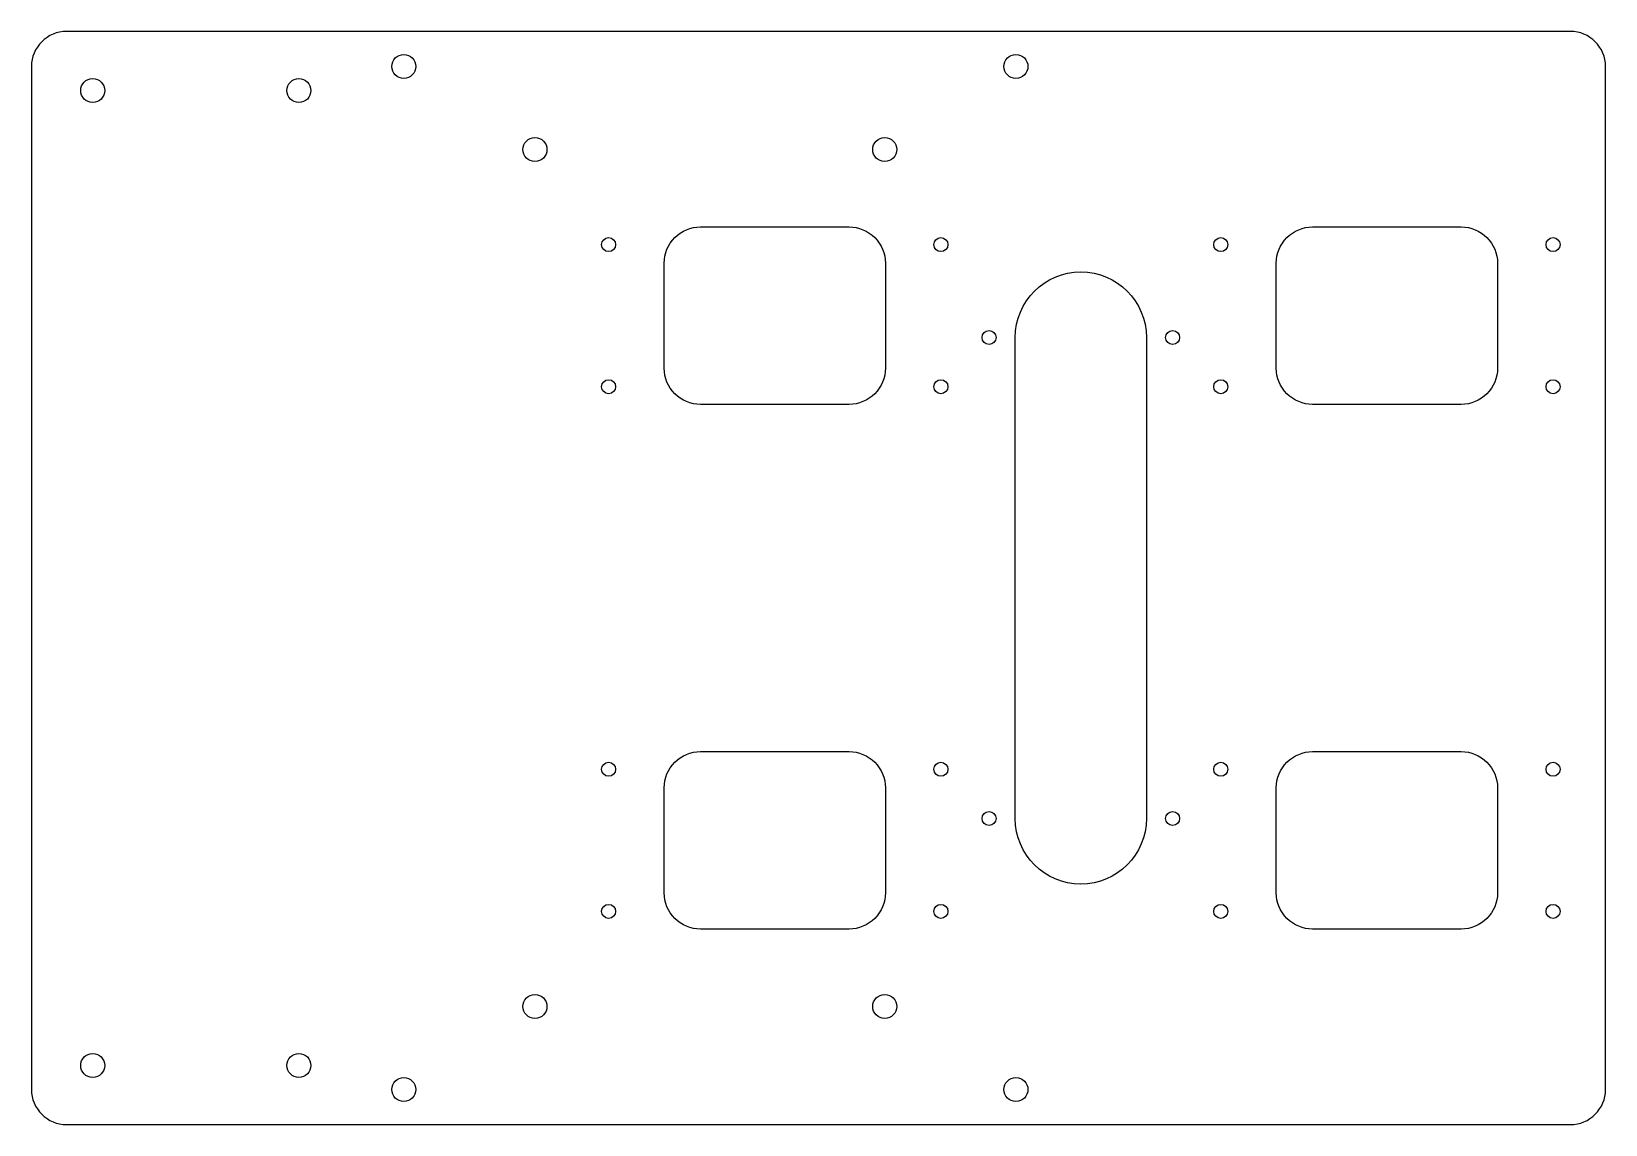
# Model space of a CAD drawing. Header units: millimetres. Extents: x -240 to 120, y -125 to 125.
import ezdxf

# ---------------------------------------------------------------- set-up
doc = ezdxf.new("R2010")
doc.units = ezdxf.units.MM
doc.layers.get('0').update_dxf_attribs({"linetype": 'CONTINUOUS'})

msp = doc.modelspace()

# ---------------------------------------------------------------- linework, layer by layer
for points in [[(120, 117, 0.414214), (112, 125), (-232, 125, 0.414214), (-240, 117), (-240, -117, 0.414214), (-232, -125), (112, -125, 0.414214), (120, -117)], [(-87, 80.3), (-53, 80.3, -0.414214), (-44.7, 72), (-44.7, 48, -0.414214), (-53, 39.7), (-87, 39.7, -0.414214), (-95.3, 48), (-95.3, 72, -0.414214)], [(87, 39.7), (53, 39.7, -0.414214), (44.7, 48), (44.7, 72, -0.414214), (53, 80.3), (87, 80.3, -0.414214), (95.3, 72), (95.3, 48, -0.414214)], [(15, 55), (15, -55, -1), (-15, -55), (-15, 55, -1)], [(-95.3, -72), (-95.3, -48, -0.414214), (-87, -39.7), (-53, -39.7, -0.414214), (-44.7, -48), (-44.7, -72, -0.414214), (-53, -80.3), (-87, -80.3, -0.414214)], [(87, -80.3), (53, -80.3, -0.414214), (44.7, -72), (44.7, -48, -0.414214), (53, -39.7), (87, -39.7, -0.414214), (95.3, -48), (95.3, -72, -0.414214)]]:
    msp.add_lwpolyline(points, format="xyb", close=True)
for centre, radius in [((-154.85, 117), 2.75), ((-14.85, 117), 2.75), ((-226, 111.5), 2.75), ((-178.85, 111.5), 2.75), ((-124.85, 98), 2.75), ((-44.85, 98), 2.75), ((-108, 76.25), 1.6), ((-32, 76.25), 1.6), ((32, 76.25), 1.6), ((108, 76.25), 1.6), ((-21, 55), 1.6), ((21, 55), 1.6), ((-108, 43.75), 1.6), ((-32, 43.75), 1.6), ((32, 43.75), 1.6), ((108, 43.75), 1.6), ((-108, -43.75), 1.6), ((-32, -43.75), 1.6), ((32, -43.75), 1.6), ((108, -43.75), 1.6), ((-21, -55), 1.6), ((21, -55), 1.6), ((-108, -76.25), 1.6), ((-32, -76.25), 1.6), ((32, -76.25), 1.6), ((108, -76.25), 1.6), ((-124.85, -98), 2.75), ((-44.85, -98), 2.75), ((-226, -111.5), 2.75), ((-178.85, -111.5), 2.75), ((-154.85, -117), 2.75), ((-14.85, -117), 2.75)]:
    msp.add_circle(centre, radius)

doc.saveas('drawing.dxf')
